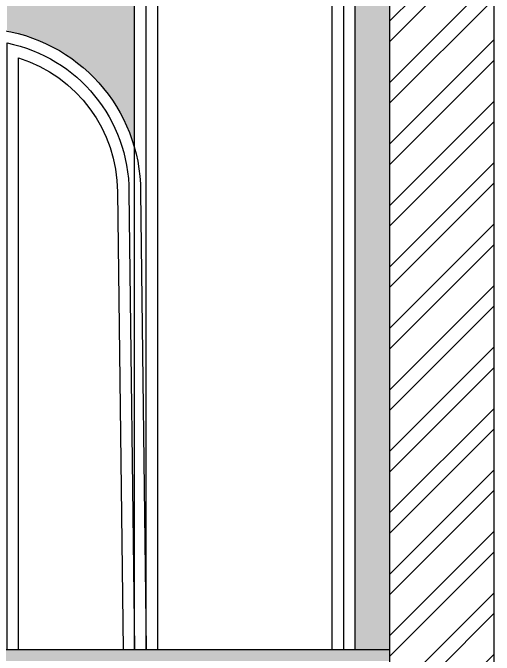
# Model space of a CAD drawing. Header units: inches. Extents: x 12792 to 19925, y -3298 to -817.
# Drawn here: x 17923.6 to 17965.1, y -988.2 to -932.8 of the extents above; entities that cross this region are included whole.
import ezdxf

# ---------------------------------------------------------------- set-up
doc = ezdxf.new("R2010")
doc.units = ezdxf.units.IN
doc.header["$MEASUREMENT"] = 0
doc.layers.add('IEL-HATCH-002', color=7, linetype='Continuous')

msp = doc.modelspace()

# ---------------------------------------------------------------- hatches: boundary and pattern name
at = {"layer": 'IEL-HATCH-002', "true_color": 0xf27172, "transparency": 33554687}
h = msp.add_hatch(dxfattribs=at)
h.set_pattern_fill('ANSI32', color=11, scale=10)
h.set_pattern_definition([(45, (-802.8728, 804.7915), (-2.6516504, 2.6516504), []), (45, (-801.105, 804.7915), (-2.6516504, 2.6516504), [])])
h.paths.add_polyline_path([(17856.083, -877.731), (17847.083, -877.731), (17847.083, -1009.731), (17856.083, -1009.731)])
h.paths.add_polyline_path([(17965.083, -877.731), (17956.083, -877.731), (17956.083, -1009.731), (17965.083, -1009.731)])
at = {"layer": 'IEL-HATCH-002', "true_color": 0xdcc9b7, "transparency": 33554687}
h = msp.add_hatch(color=9, dxfattribs=at)
h.dxf.hatch_style = 1
h.paths.add_polyline_path([(17956.083, -877.731), (17856.083, -877.731), (17856.083, -987.731), (17859.083, -987.731), (17859.083, -901.36, -0.38509), (17878.083, -923.331), (17878.083, -944.499, -0.285795), (17889.083, -934.386), (17889.083, -915.731, -1), (17923.083, -915.731), (17923.083, -934.386, -0.285795), (17934.083, -944.499), (17934.083, -923.331, -0.38509), (17953.083, -901.36), (17953.083, -987.731), (17956.083, -987.731)])
at = {"layer": 'IEL-HATCH-002', "true_color": 0x9d754d, "transparency": 33554687}
h = msp.add_hatch(color=35, dxfattribs=at)
h.dxf.hatch_style = 1
h.paths.add_polyline_path([(17956.083, -1007.731), (17856.083, -1007.731), (17856.083, -1009.731), (17956.083, -1009.731)])
h.paths.add_polyline_path([(17956.083, -987.731), (17856.083, -987.731), (17856.083, -988.731), (17956.083, -988.731)])

# ---------------------------------------------------------------- linework, layer by layer
for p, q in [((17956.083, -1009.731), (17956.083, -877.731)), ((17965.083, -1009.731), (17965.083, -877.731)), ((17856.083, -987.731), (17956.083, -987.731))]:
    msp.add_line(p, q)
at = {"color": 41, "true_color": 0xf4ee51}
for points in [[(17934.083, -987.731), (17934.083, -923.331, -0.38509), (17953.083, -901.36), (17953.083, -987.731)], [(17935.083, -987.731), (17935.083, -923.32, -0.369545), (17952.083, -902.522), (17952.083, -987.731)]]:
    msp.add_lwpolyline(points, format="xyb", dxfattribs=at)
for points in [[(17936.083, -987.731), (17936.083, -923.309, -0.352412), (17951.083, -903.755), (17951.083, -987.731)], [(17924.083, -987.731), (17924.083, -936.694, -0.327486), (17932.598, -948.258), (17933.083, -987.731)]]:
    msp.add_lwpolyline(points, format="xyb")
at = {"color": 2, "true_color": 0xf1eb1f}
for points in [[(17922.083, -987.731), (17922.083, -934.234, -0.380174), (17934.598, -948.243), (17935.083, -987.706)], [(17923.083, -987.731), (17923.083, -935.405, -0.355879), (17933.598, -948.251), (17934.083, -987.718)]]:
    msp.add_lwpolyline(points, format="xyb", dxfattribs=at)

doc.saveas('drawing.dxf')
